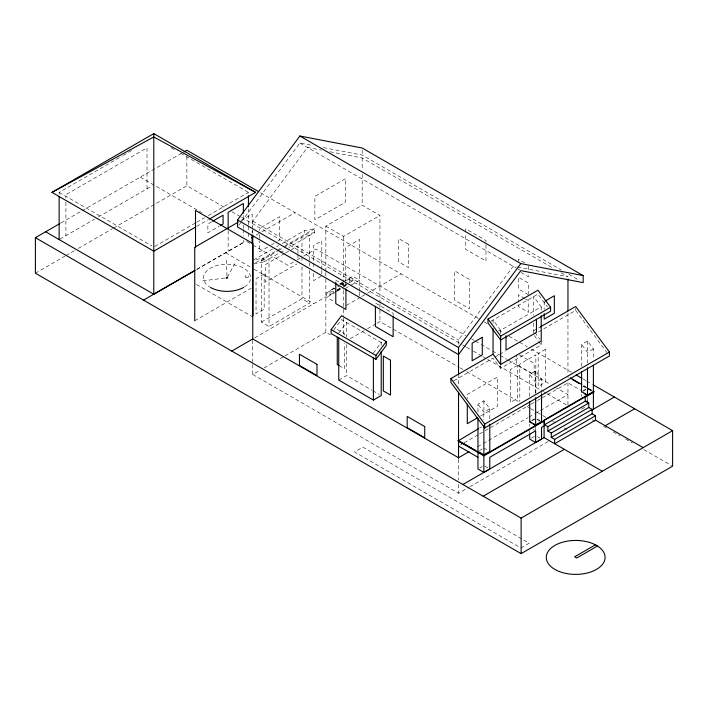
<?xml version="1.0" encoding="UTF-8"?>
<svg xmlns="http://www.w3.org/2000/svg" width="708" height="708" viewBox="0 0 708 708"><rect width="100%" height="100%" fill="white"/><g stroke="black" fill="none" stroke-linecap="round" stroke-linejoin="round"><path stroke-width="0.53" stroke-dasharray="3.54 2.66" d="M227.321 277.306L234.737 263.73M238.853 225.241L240.826 222.586M241.481 221.701L299.865 143.051L312.759 145.529M252.756 228.87L252.756 221.153L307.476 147.441L321.423 150.123M333.725 330.043L341.486 319.582L382.462 343.238M338.743 333.043L346.557 322.512L346.557 336.884M373.39 353.044L381.205 342.513L381.205 345.831M458.527 344.362L458.527 339.955L513.247 266.243L516.459 266.863M59.136 194.585L59.136 192.39L122.236 155.964M123.192 155.415L131.794 150.441M60.932 222.94L81.004 211.356M81.96 210.798L181.168 153.521M59.985 239.109L94.536 219.161M98.332 216.94L152.096 185.93M35.4 273.208L64.932 256.154M65.888 255.606L74.464 250.65M78.269 248.455L112.572 228.649M113.519 228.1L186.877 185.753L225.197 207.878M154.742 246.481L195.851 222.754M196.806 222.197L204.453 217.781M208.276 215.577L248.428 192.39L248.428 194.585M196.603 226.454L208.028 219.861M211.674 221.79L207.869 223.985L207.869 232.764L219.276 226.179M240.994 220.56L252.163 214.117L252.163 226.179M196.886 269.332L244.977 241.57M256.039 235.18L260.792 232.436M261.748 231.888L295.024 212.666M196.691 269.474L245.048 241.552M267.704 247.039L259.411 251.827L259.411 241.18M271.394 244.906L274.164 243.313M277.846 241.18L279.695 240.118L279.695 216.701L259.411 228.41L259.411 230.534M272.73 248.933L253.597 259.978L263.951 257.986L263.951 261.889L253.597 263.88L281.341 247.862M276.562 246.72L278.474 245.623M282.297 243.41L304.307 230.702L314.653 228.711L314.653 232.613L288.829 247.526M284.997 245.835L314.653 228.711M309.582 270.412L309.582 303.095L269.022 326.512L261.42 322.122L261.42 260.429L277.456 251.172M278.394 250.623L283.111 247.897M284.058 247.358L301.98 237.012L309.582 235.543L309.582 266.049M263.951 261.889L279.394 252.968M280.218 252.499L285.059 249.703M325.848 271.474L325.848 226.153L362.186 205.17L379.939 215.418L379.939 302.741M284.572 253.526L265.429 264.571L265.429 282.138L297.006 263.907M285.528 252.968L290.307 250.207M291.271 249.659L297.962 245.791L297.962 253.473M293.484 262.031L287.873 265.27L253.526 245.437M297.227 259.871L300.033 258.252M303.776 256.084L315.936 249.066L465.837 335.61M194.744 320.759L251.225 288.147M325.848 226.153L343.601 236.401L379.939 215.418M261.42 322.122L301.98 298.705L309.582 303.095M339.672 283.917L342.504 282.28M343.451 281.74L352.894 276.279L359.655 280.182L350.079 285.713M340.07 284.174L342.902 282.536M346.681 280.359L349.513 278.722L352.894 280.678L352.894 276.279M336.141 291.784L326.698 297.236L326.698 292.873L330.078 294.82L330.078 290.43L334.796 287.705M340.468 284.43L342.353 283.342M326.698 292.873L334.256 288.51M340.867 284.696L342.752 283.598L346.132 285.554L344.247 286.643M336.84 289.944L339.672 288.306M343.451 286.129L348.168 283.404M349.115 282.855L352.894 280.678M254.668 337.849L325.848 296.749L334.256 301.599M330.078 290.43L333.459 292.386L336.291 290.749M337.238 290.2L340.07 288.563M343.849 286.386L348.566 283.66M330.078 294.82L336.689 291.006M337.636 290.457L343.3 287.191M337.088 291.236L342.752 287.97M345.292 288.483L349.115 286.271M346.469 305.343L360.815 297.059M361.77 296.502L366.549 293.749M367.505 293.192L401.002 273.854M252.756 364.54L252.756 374.47L260.349 370.089M264.146 367.894L284.085 356.381M285.032 355.841L325.848 332.273L330.521 334.964M350.292 338.654L366.549 329.264M367.505 328.716L376.107 323.742M377.063 323.193L379.939 321.538L459.156 367.275M338.743 380.081L346.557 375.567L371.842 390.161M490.812 321.317L537.93 294.112L547.434 306.918M500.653 333.574L500.653 330.264L541.222 306.847L533.611 296.599L533.611 315.352M533.611 330.795L537.434 328.583M538.381 328.043L540.301 326.928M453.793 380.78L493.051 358.115L500.653 368.364L541.222 344.938L541.222 341.035M494.936 357.027L498.715 354.85M499.653 354.301L505.317 351.035M538.381 331.946L575.657 310.423L575.657 308.476M477.962 411.914L477.962 404.233L483.874 400.816L489.794 408.781L489.794 419.72M529.717 396.303L529.717 374.346L535.637 370.93L541.549 378.904L541.549 389.834M581.569 366.372L581.569 344.415L587.49 340.999L593.401 348.964L593.401 358.806M489.794 408.781L483.874 412.198L477.962 404.233M541.549 378.904L535.637 382.32L529.717 374.346M593.401 348.964L587.49 352.38L581.569 344.415M480.511 416.056L497.503 406.242L497.503 376.975L467.289 394.409L467.289 398.746M479.582 428.057L481.502 426.951M567.958 377.523L568.382 376.789M460.43 444.969L463.28 443.323M464.236 442.774L478.511 434.535M479.458 433.977L484.219 431.234M485.175 430.685L529.894 404.861M530.85 404.312L536.558 401.02M537.505 400.471L541.319 398.268M542.266 397.719L567.958 382.886L580.914 390.365M477.555 446.766L482.316 444.013M483.263 443.465L527.991 417.649M528.947 417.092L534.655 413.799M535.602 413.251L539.408 411.056M540.363 410.507L567.958 394.568L556.506 387.957M479.652 450.456L482.183 448.996M531.407 420.579L534.788 418.623M583.259 390.639L585.799 389.179M532.257 420.579L534.788 419.109M583.233 391.143L585.728 389.701M479.652 468.023L482.183 466.563M531.407 438.137L534.788 436.19M581.569 409.18L586.64 406.25M252.756 374.47L458.527 493.272L468.997 487.228M469.944 486.679L549.877 440.526M520.876 547.992L529.195 543.186L522.495 539.328M314.653 232.613L304.307 234.614L304.307 230.702M261.42 260.429L269.022 258.96L269.022 326.512M202.762 280.846L225.162 278.023M323.503 147.6L362.186 155.043L561.17 269.925M329.999 151.778L362.186 157.972L552.647 267.925M517.53 267.066L567.958 276.766L560.302 272.35M568.825 274.341L579.348 280.412M524.77 262.934L518.309 259.208L518.309 262.402M299.865 143.051L516.061 267.872M517.026 268.421L519.893 270.075M521.079 272.509L528.451 276.766L528.451 273.58M528.451 294.758L518.309 288.908L518.309 277.2L528.451 283.05L528.451 293.696M524.77 298.484L518.309 294.758L518.309 302.21M525.69 299.015L528.451 300.617L528.451 312.325L518.309 306.467L518.309 303.281M260.571 192.78L478.502 318.6M484.245 321.91L487.122 323.574M498.6 330.202L503.388 332.964M509.123 336.273L518.69 341.805M519.654 342.353L527.31 346.77M531.133 348.982L571.321 372.187M582.799 378.815L585.675 380.47M586.631 381.028L592.375 384.338M583.658 385.603L587.472 387.807M588.428 388.365L594.154 391.666M170.991 147.689L174.814 149.892M180.558 153.202L248.428 192.39M588.33 388.692L591.711 390.639M583.658 386.09L585.569 387.196M586.516 387.745L592.251 391.055M588.33 389.179L591.711 391.126M582.773 386.072L585.543 387.674M519.389 354.85L534.159 363.372L534.159 374.594L516.619 364.47L516.619 355.292M471.563 338.92L474.422 340.566M475.378 341.123L480.148 343.876M481.104 344.424L491.609 350.487M492.556 351.035L499.237 354.894M500.193 355.443L506.875 359.301M507.831 359.859L550.78 384.648M252.756 221.153L458.527 339.955M231.905 211.745L240.525 216.728M241.481 217.276L461.828 344.495M462.793 345.044L465.669 346.708M466.625 347.256L472.369 350.575M473.333 351.133L481.953 356.106M482.909 356.664L486.741 358.876M487.697 359.425L542.31 390.958M543.266 391.506L546.142 393.17M547.098 393.719L569.135 406.445M592.127 419.72L595.003 421.375M603.623 426.358L606.499 428.013M613.199 431.889L619.907 435.756M625.66 439.075L632.359 442.951M643.855 449.589L671.644 465.625M335.778 280.182L345.92 286.041M336.84 285.554L339.371 287.014M335.99 289.457L333.459 287.997L333.459 292.386M140.281 177.133L201.585 212.55M246.853 241.587L252.57 244.888M460.111 367.824L462.97 369.479M466.793 371.682L519.283 401.985M526.92 406.392L529.779 408.047M530.735 408.596L536.46 411.906M537.416 412.454L546.01 417.419M552.691 421.278L555.55 422.924M564.143 427.889L567.002 429.544M537.328 419.109L539.859 420.579M537.328 419.596L539.859 421.065M533.097 429.358L534.788 430.331M225.613 252.747L253.128 268.624M254.075 269.173L313.848 303.679M537.328 436.677L539.859 438.137M337.265 329.459L344.442 333.61L344.442 335.804M59.136 192.39L151.875 245.933M483.874 448.022L488.104 450.456M339.052 365.629L344.442 368.735L344.442 343.486M196.461 284.466L252.915 317.06M372.78 390.71L379.329 394.489M484.723 466.068L488.104 468.023M521.539 538.77L362.841 447.146L354.522 451.952L519.92 547.434M575.657 310.423L606.853 352.46M534.885 332.503L539.947 339.327M534.248 335.548L538.053 340.672M538.682 341.53L541.222 344.938M500.653 330.264L493.051 320.016L493.051 323.326M226.224 260.155L227.038 277.279M587.49 340.999L587.49 363.319M587.49 397.223L587.49 400.427M581.569 394.25L581.569 396.4M567.958 312.918L567.958 374.851M567.958 382.886L567.958 404.843M544.195 301.59L544.195 309.272M541.549 390.931L541.549 394.214M541.222 306.847L541.222 311.255M535.85 393.374L535.85 354.832L519.796 364.107L519.796 401.542M535.637 370.93L535.637 393.25M535.637 427.181L535.637 430.375M533.611 323.069L533.611 332.742M529.717 424.189L529.717 426.331M529.717 430.597L529.717 432.73M528.451 266.128L528.451 272.509M500.653 365.434L500.653 368.364M483.874 400.816L483.874 419.853M465.705 232.074L465.705 228.834L485.989 240.543L485.989 261.04L465.705 249.331L465.705 233.153M458.527 374.143L458.527 386.772M458.527 459.244L458.527 480.095M458.527 484.493L458.527 493.272M393.144 315.432L393.144 313.299L375.39 303.059L375.39 305.183M379.939 303.847L379.939 321.538M362.186 150.016L362.186 155.043M362.186 157.972L362.186 170.044M362.186 174.434L362.186 205.17M359.655 291.147L359.655 239.446L345.292 247.738L345.292 280.775M359.655 292.245L359.655 297.723M349.513 278.722L349.513 282.014M346.557 344.619L346.557 375.567M345.292 281.873L345.292 287.377M343.601 236.401L343.601 281.722M343.601 282.828L343.601 289.457M343.601 290.563L343.601 308.245M343.601 309.352L343.601 317.087M343.601 318.193L343.601 335.884M342.752 283.598L342.752 285.784M325.848 272.58L325.848 278.102M325.848 279.209L325.848 332.273M321.786 269.359L321.786 240.817L313.653 245.517L313.653 261.978M321.786 270.456L321.786 275.952L313.653 280.642L313.653 272.961M313.653 263.084L313.653 268.571M301.98 237.012L301.98 255.738M301.98 256.836L301.98 262.349M301.98 266.757L301.98 298.705M297.962 254.57L297.962 260.057M259.411 234.799L259.411 240.118M252.756 229.976L252.756 233.286M252.756 340.274L252.756 363.443M252.163 230.569L252.163 232.764M248.428 208.86L248.428 225.33M248.428 226.427L248.428 231.914M248.428 233.012L248.428 238.499M243.357 215.418L243.357 220.843M243.357 225.179L243.357 228.427M243.357 229.516L243.357 236.021M243.357 240.357L243.357 242.525M228.153 230.711L228.153 251.305M186.877 156.689L186.877 185.753M147.025 188.859L147.025 147.875L65.897 194.709L65.897 197.948M65.897 202.258L65.897 235.693M244.561 286.882A23.559 13.602 0 0 0 238.844 266.004L233.153 264.642L227.056 264.181L220.958 264.642A23.559 13.602 0 0 0 203.497 277.784L204.302 281.297A23.559 13.602 0 0 0 209.559 286.882M345.292 178.823L314.865 196.39L314.865 219.807L345.292 202.249L345.292 178.823M264.164 274.084L256.031 278.784L256.031 313.909L264.164 309.219L264.164 274.084M517.468 365.443L510.282 369.594L510.282 402.525L517.468 398.374L517.468 365.443M545.355 349.345L538.168 353.487L538.168 386.426L545.355 382.276L545.355 349.345M408.454 244.207L398.737 238.596L398.737 262.013L408.454 267.624L408.454 244.207M469.51 279.456L454.722 270.916L454.722 300.192L469.51 308.723L469.51 279.456M245.968 277.386A1.752 1.009 0 0 0 248.596 276.509A1.752 1.009 0 0 0 245.968 275.633A1.752 1.009 0 0 0 245.968 277.386"/><path stroke-width="1.06" d="M227.321 277.306L226.215 277.89M237.543 219.967L299.865 136.007L362.186 148.007L583.171 275.589L583.171 282.625L520.849 270.633L458.527 354.584L237.543 227.002L237.543 219.967L458.527 347.548L458.527 374.143M331.132 329.627L341.486 315.68L386.276 341.539L386.276 345.442L375.921 359.39L331.132 333.53L331.132 329.627L375.921 355.487L375.921 359.39M375.921 355.487L386.276 341.539M458.527 347.548L520.849 263.597L583.171 275.589M227.817 278.032L226.303 278.032M195.656 227.002L153.786 251.181L51.967 192.39L153.786 133.608L255.606 192.39L208.975 219.312M593.331 384.895L672.6 430.659L672.6 466.183L521.123 553.629L35.4 273.208L35.4 237.684L59.976 223.498M184.027 151.875L186.877 150.229L258.659 191.673M212.621 221.241L223.082 215.205L223.082 223.985L220.223 225.631M238.198 222.17L194.744 247.26L194.744 320.759M143.547 300.121L194.966 270.438M251.287 237.923L253.19 236.826M45.639 231.773L153.786 294.245L194.78 270.571M231.781 351.062L252.756 338.955L458.527 457.749L468.997 451.713M487.98 319.043L537.93 290.209L550.603 307.281L550.603 311.184L500.653 340.026L487.98 322.945L487.98 319.043L500.653 336.114L500.653 364.461L541.222 341.035L541.222 315.671M338.743 337.415L338.743 380.081L373.39 400.082L381.205 395.568L381.205 351.354M545.116 301.059L554.337 295.74L554.337 313.299L544.195 319.158L544.195 313.671M500.653 336.114L550.603 307.281M540.293 326.937L575.657 306.52L609.455 352.053L609.455 355.956L484.723 427.977L450.916 382.435L450.916 378.532L493.051 354.212L493.051 328.839M477.679 417.693L467.289 423.685L467.289 404.171M484.723 427.977L484.723 424.074L609.455 352.053M544.514 420.817L483.874 455.828L458.103 440.942L478.626 428.606M458.103 440.942L467.829 446.013M489.794 451.439L483.874 454.846L477.962 451.439M541.549 421.552L535.637 424.968L529.717 421.552M593.401 391.613L544.089 420.092L544.514 424.72L547.886 426.676L588.755 403.082L588.755 407.472L547.886 431.066L547.886 426.676M483.874 455.341L594.154 391.666L585.374 397.223M544.514 424.72L585.374 401.135L588.755 403.082M544.089 425.942L541.549 427.411L541.549 439.119L535.637 442.535L529.717 439.119L529.717 433.792M585.799 401.861L587.49 400.887L587.49 403.02M551.266 433.022L592.136 409.428L592.136 413.817L551.266 437.411L551.266 433.022L547.886 431.066M462.899 484.502L544.089 437.624L602.313 471.245M591.596 410.197L614.376 397.046M477.962 418.499L477.962 468.997L483.874 472.413L489.794 468.997L489.794 457.288L535.637 430.818L535.637 442.535M591.711 410.153L593.401 409.18L593.401 365.372M551.266 437.411L554.647 439.358L595.516 415.764L595.516 420.136L643.174 447.651M595.516 420.136L554.647 443.721L554.647 439.358M483.183 496.211L564.365 449.332M605.234 425.747L634.66 408.755M35.4 237.684L521.123 518.114L672.6 430.659M595.366 544.85L574.639 556.815L576.719 558.01L597.446 546.045M51.967 192.39L153.786 136.971L255.606 192.39M469.696 447.075L471.555 448.137M473.413 449.208L475.272 450.27M299.865 136.007L520.849 263.597M576.108 374.948L581.843 378.258M570.294 377.886L581.746 384.506M572.197 379.479L578.879 383.338M581.569 391.613L587.49 395.029M584.109 393.568L587.49 395.524L587.49 367.691M584.95 396.498L585.374 401.135M588.755 407.472L592.136 409.428M592.136 413.817L595.516 415.764M531.407 423.012L529.717 422.039L529.717 401.79M533.097 423.995L534.788 424.968M339.052 365.629L337.265 364.593L337.265 337.15M458.103 440.456L484.299 455.58M458.527 446.067L477.962 457.288M493.051 354.212L500.653 364.461M450.916 378.532L484.723 424.074M581.569 371.859L581.569 392.108M567.958 278.979L567.958 310.962M544.089 420.579L544.089 437.624M541.549 394.214L541.549 422.039M536.443 319.237L536.443 332.406L506.025 349.973L506.025 335.707M535.637 397.631L535.637 425.455M521.123 518.114L521.123 553.629M489.794 424.092L489.794 451.925M483.874 425.322L483.874 472.413M458.527 392.223L458.527 458.147M393.144 316.494L393.144 336.716L375.39 326.476L375.39 306.245M373.39 357.416L373.39 400.082M345.92 289.236L345.92 309.458L335.778 303.608L335.778 282.315M252.915 315.963L252.915 243.561L195.505 210.418L195.505 247.711M252.756 235.49L252.756 339.176M252.163 234.959L252.163 243.729M248.428 195.691L248.428 206.665M243.357 213.25L243.357 203.497L228.153 212.276L228.153 228.542M153.786 133.608L153.786 294.245M59.136 196.789L59.136 239.596M243.72 287.395A23.559 13.602 0 0 1 210.4 287.395M482.29 337.327L472.147 343.185L472.147 360.744L482.29 354.894L482.29 337.327M596.472 545.408L593.587 543.939A29.409 16.974 0 0 0 546.974 553.736A29.409 16.974 0 0 0 582.047 573.984A29.409 16.974 0 0 0 599.012 547.08L596.472 545.408M390.497 360.204L383.32 356.053L383.32 390.94L390.497 395.082L390.497 360.204M316.98 364.346L299.44 354.221L299.44 365.443L316.98 375.567L316.98 364.346M424.72 426.552L407.189 416.428L407.189 427.65L424.72 437.774L424.72 426.552"/></g></svg>
